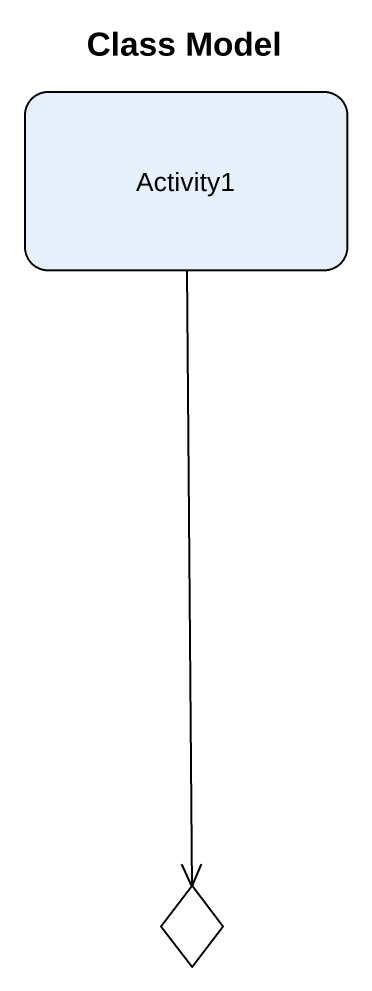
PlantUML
@startuml
title Class Model
hide empty description
state Activity1
state choice1 <<choice>>
Activity1 --> choice1
@enduml
